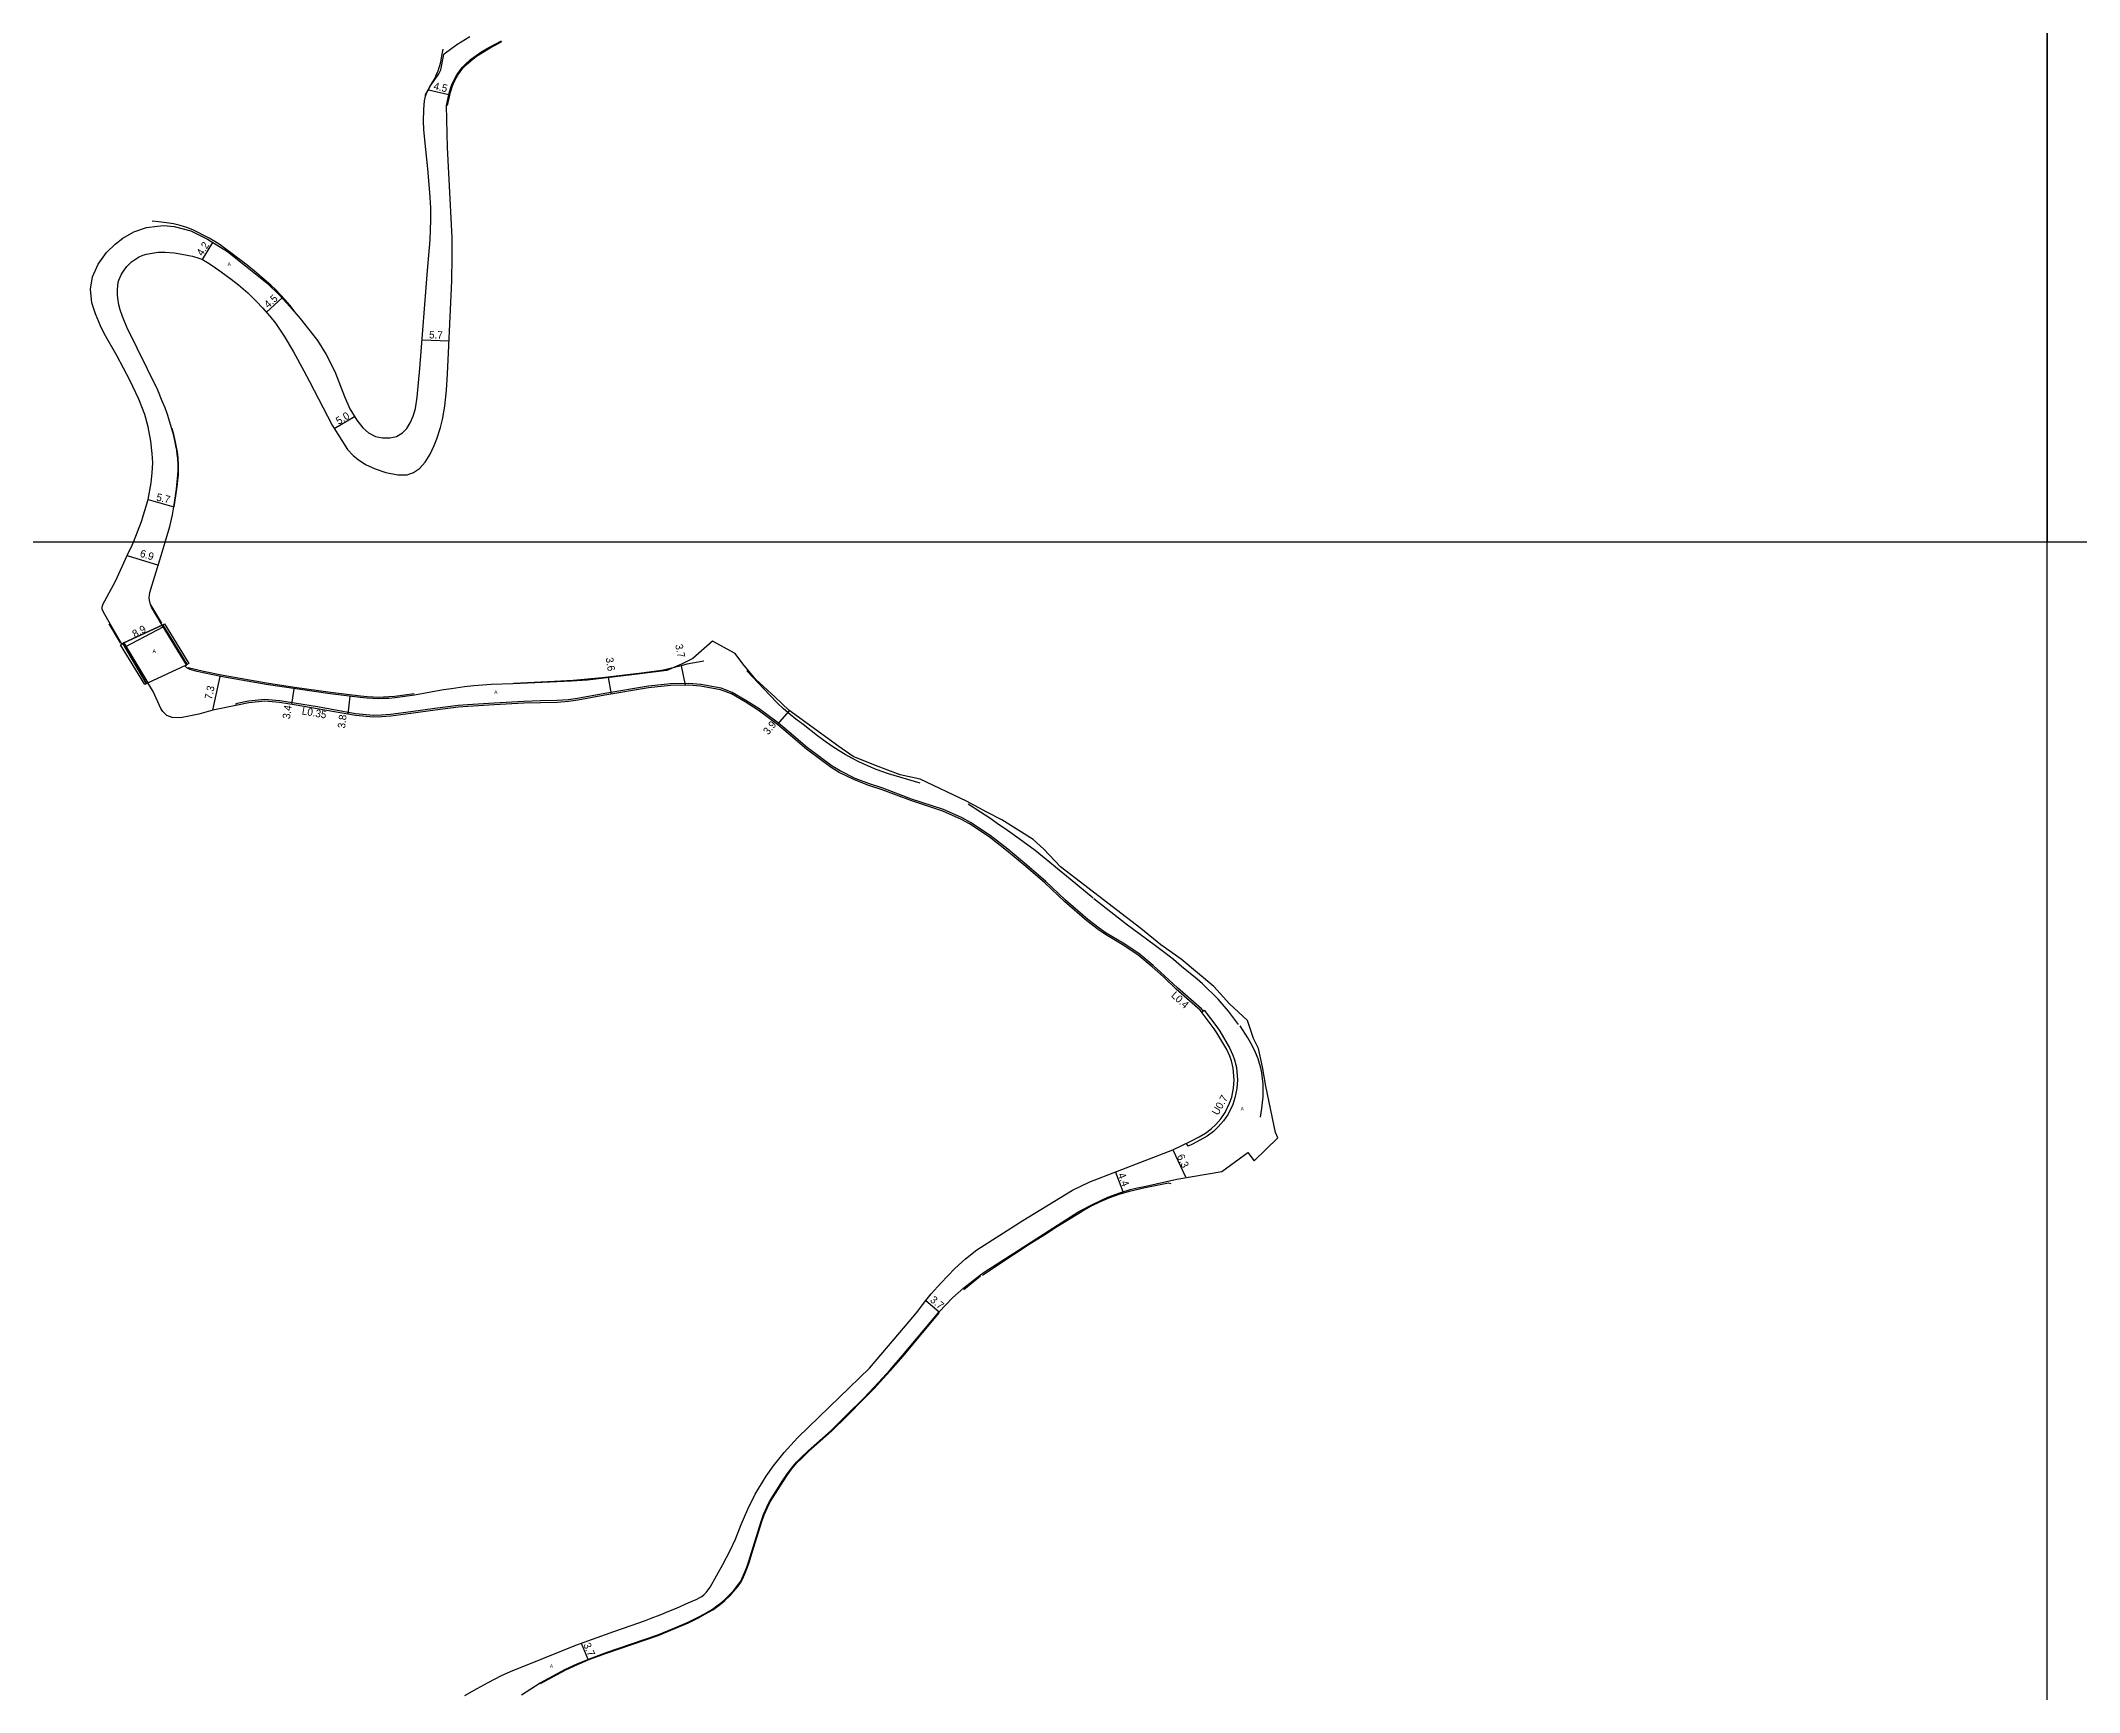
# Model space of a CAD drawing. Header units: metres. Extents: x -28000 to -24000, y -111000 to -108000.
# Drawn here: x -27625.8 to -27193.2, y -108844 to -108493.6 of the extents above; entities that cross this region are included whole.
import ezdxf

# ---------------------------------------------------------------- set-up
doc = ezdxf.new("R2010")
doc.units = ezdxf.units.M
doc.header["$LTSCALE"] = 2.5
for name, color, linetype in [('側溝・桝', 7, 'Continuous'), ('図郭', 7, 'Continuous'), ('幅員', 7, 'Continuous'), ('歩道・分離帯・安全施設', 7, 'Continuous'), ('舗装', 7, 'Continuous'), ('道路', 7, 'Continuous')]:
    doc.layers.add(name, color=color, linetype=linetype)
doc.styles.get("Standard").update_dxf_attribs({"font": ''})
doc.styles.add('YOKO_DECO', font='')
doc.styles.get('Standard').set_extended_font_data('@MS PGothic')
doc.styles.get('YOKO_DECO').set_extended_font_data('MS PGothic')

msp = doc.modelspace()

# ---------------------------------------------------------------- linework, layer by layer
at = {"layer": '側溝・桝'}
for points in [[(-27379.08, -108699.44), (-27379.46, -108698.99), (-27384.57, -108694.59), (-27387.32, -108691.99), (-27389.71, -108689.86), (-27392.77, -108687.3), (-27396.1, -108685.07), (-27399.66, -108682.95), (-27401.2, -108681.91), (-27403.55, -108680.05), (-27408.31, -108675.98), (-27412.48, -108672), (-27416.52, -108668.55), (-27420.58, -108665.14), (-27424.32, -108662.24), (-27428.5, -108659.49), (-27430.24, -108658.51), (-27434.23, -108656.72), (-27441, -108654.5), (-27447.11, -108652.22), (-27449.93, -108651.29), (-27452.98, -108650.12), (-27456.15, -108648.55), (-27457.85, -108647.5), (-27463.09, -108643.64), (-27466.95, -108640.34), (-27469.21, -108638.43), (-27473.34, -108635.33), (-27476.14, -108633.57), (-27479.07, -108631.89), (-27481.42, -108631), (-27485.71, -108630.21), (-27488.26, -108629.97), (-27492.15, -108630.03), (-27496.83, -108630.57), (-27506.1, -108632.11), (-27511.87, -108633.15), (-27513.82, -108633.42), (-27516.23, -108633.63), (-27519.75, -108633.7), (-27523.24, -108633.83), (-27529.58, -108634.18), (-27535.2, -108634.48), (-27537.21, -108634.67), (-27542.12, -108635.29), (-27547.27, -108636.01), (-27551.53, -108636.58), (-27553.43, -108636.72), (-27555.15, -108636.77), (-27558.95, -108636.39), (-27567.02, -108634.97), (-27571.51, -108634.22), (-27575.06, -108633.66), (-27575.85, -108633.57), (-27578.22, -108633.37), (-27581.69, -108633.75), (-27584.07, -108634.22), (-27584.37, -108634.28), (-27584.3, -108634.63)], [(-27379.47, -108699.73), (-27378.92, -108699.31), (-27376.2, -108702.87), (-27375.61, -108703.74), (-27373.5, -108707.32), (-27372.79, -108708.84), (-27372.45, -108709.88), (-27372.05, -108711.49), (-27371.84, -108714.1), (-27371.96, -108715.93), (-27372.38, -108717.94), (-27372.85, -108719.33), (-27373.83, -108721.35), (-27374.8, -108722.78), (-27375.93, -108724.08), (-27376.95, -108725.03), (-27378.27, -108726.02), (-27379.65, -108726.82), (-27381.41, -108727.76), (-27382.31, -108728.18), (-27382.64, -108727.57)]]:
    msp.add_lwpolyline(points, dxfattribs=at)
at = {"layer": '図郭'}
for points in [[(-28000, -108000), (-27200, -108000), (-27200, -108600), (-28000, -108600)], [(-27200, -108000), (-26400, -108000), (-26400, -108600), (-27200, -108600)], [(-28000, -109200), (-27200, -109200), (-27200, -108600), (-28000, -108600)]]:
    msp.add_lwpolyline(points, close=True, dxfattribs=at)
at = {"layer": '幅員'}
for points in [[(-27543.5, -108503.98), (-27539.15, -108504.99)], [(-27591.47, -108540.04), (-27589.24, -108536.43)], [(-27577.87, -108551.2), (-27574.55, -108548.18)], [(-27544.83, -108557.05), (-27539.1, -108557.3)], [(-27563.47, -108575.88), (-27559.2, -108573.31)], [(-27602.98, -108590.94), (-27597.5, -108592.52)], [(-27607.44, -108602.8), (-27600.81, -108604.85)], [(-27607.7, -108622.13), (-27599.81, -108617.95)], [(-27489.85, -108626.21), (-27489.06, -108630.34)], [(-27589.26, -108635.66), (-27587.7, -108628.48)], [(-27572.46, -108634.44), (-27571.98, -108631.09)], [(-27505.34, -108628.73), (-27504.75, -108632.25)], [(-27560.55, -108636.47), (-27560.09, -108632.71)], [(-27469.46, -108638.7), (-27466.87, -108635.78)], [(-27385.53, -108728.94), (-27382.89, -108734.68)], [(-27397.74, -108733.65), (-27396.16, -108737.8)], [(-27437.94, -108760.95), (-27435.14, -108763.34)], [(-27511.12, -108833.62), (-27509.67, -108837.06)]]:
    msp.add_lwpolyline(points, dxfattribs=at)
at = {"layer": '歩道・分離帯・安全施設'}
for points in [[(-27539.43, -108507.35), (-27539.13, -108505.79), (-27538.83, -108504.48), (-27538.43, -108503.15), (-27537.89, -108502.01), (-27537.29, -108500.93), (-27536.77, -108500.18), (-27536.21, -108499.43), (-27535.5, -108498.73), (-27534.46, -108497.76), (-27533.28, -108496.89), (-27532.03, -108496.07), (-27530.41, -108495.11), (-27528.45, -108494.03), (-27527.9, -108493.75)], [(-27540.43, -108495.41), (-27540.77, -108497.25), (-27540.95, -108498.24), (-27541.19, -108499.16), (-27541.48, -108500.02), (-27541.92, -108500.99), (-27542.18, -108501.52), (-27542.79, -108502.54), (-27544.28, -108505.21)], [(-27571.96, -108550.88), (-27572.92, -108549.72), (-27573.88, -108548.6), (-27574.88, -108547.49), (-27575.9, -108546.44), (-27576.93, -108545.43), (-27580.42, -108542.46), (-27581.6, -108541.52), (-27582.86, -108540.53), (-27583.95, -108539.7), (-27585.4, -108538.6), (-27586.52, -108537.79), (-27587.71, -108536.91), (-27588.82, -108536.19), (-27590.04, -108535.46), (-27593.46, -108533.71), (-27594.79, -108533.23), (-27596.19, -108532.81), (-27597.6, -108532.44), (-27599.11, -108532.22), (-27600.79, -108532.02), (-27602.12, -108531.86)], [(-27597.42, -108592.53), (-27596.88, -108588.74), (-27596.57, -108585.74), (-27596.57, -108584.74), (-27596.55, -108583.55), (-27596.62, -108582.23), (-27596.71, -108581.35), (-27596.82, -108580.47), (-27597.01, -108579.51), (-27597.24, -108578.43), (-27597.54, -108577.16), (-27597.86, -108575.9)], [(-27600.04, -108617.16), (-27602.38, -108613.29)], [(-27608.83, -108621.34), (-27611.26, -108617.34)], [(-27594.67, -108625.86), (-27599.86, -108617.47)], [(-27603.37, -108629.89), (-27608.3, -108621.59)], [(-27546.51, -108632.17), (-27550.6, -108632.75), (-27551.89, -108632.85), (-27553.07, -108632.89), (-27554.01, -108632.93), (-27555.23, -108632.92), (-27556.48, -108632.83), (-27557.89, -108632.69), (-27564.3, -108631.9), (-27571.91, -108630.86), (-27577.88, -108629.95), (-27587.08, -108628.32), (-27591.22, -108627.42), (-27594.51, -108626.68)], [(-27485.04, -108625.26), (-27488.64, -108625.9), (-27489.85, -108626.21), (-27493.34, -108627.07), (-27494.08, -108627.23), (-27498.32, -108627.78), (-27506.62, -108628.79), (-27512.82, -108629.38), (-27516.72, -108629.58), (-27525.35, -108630.02)], [(-27439.17, -108651.13), (-27445.9, -108649.18), (-27448.47, -108648.26), (-27450.14, -108647.55), (-27452.06, -108646.68), (-27453.68, -108645.85), (-27455.11, -108645.04), (-27456.36, -108644.29), (-27457.92, -108643.26), (-27459.58, -108642.1), (-27460.96, -108641.09), (-27464.02, -108638.71), (-27465.51, -108637.53), (-27466.72, -108636.55), (-27468.16, -108635.33), (-27469.5, -108634.07), (-27471.07, -108632.49), (-27475.96, -108627.32)], [(-27402.42, -108675.52), (-27407.32, -108671.48), (-27414.77, -108665.4), (-27418.15, -108662.95), (-27421.16, -108660.82), (-27422.35, -108660.02), (-27424.41, -108658.58), (-27426.35, -108657.26), (-27428.99, -108655.57)], [(-27371.59, -108702.33), (-27373.75, -108699.54), (-27375.9, -108696.98), (-27379.22, -108693.72), (-27380.37, -108692.76), (-27383.69, -108690.04), (-27385.43, -108688.57), (-27387.25, -108687.17), (-27388.95, -108685.87), (-27391.14, -108684.22), (-27395.43, -108681.05), (-27402.28, -108675.71)], [(-27366.94, -108722.02), (-27366.65, -108720.2), (-27366.53, -108718.92), (-27366.4, -108717.68), (-27366.37, -108716.37), (-27366.4, -108715.03), (-27366.49, -108713.78), (-27366.68, -108712.59), (-27366.88, -108711.57), (-27367.13, -108710.59), (-27367.43, -108709.62), (-27368.01, -108708.27), (-27368.68, -108706.81), (-27369.66, -108705.16), (-27371.29, -108702.61)], [(-27425.97, -108755.55), (-27419.37, -108751.15), (-27416, -108748.99), (-27412.72, -108746.9), (-27410.21, -108745.27), (-27404.81, -108741.93), (-27402.82, -108740.85), (-27400.89, -108739.89), (-27398.93, -108739.08), (-27396.94, -108738.37), (-27394.73, -108737.69), (-27391.45, -108736.95), (-27386.47, -108735.96), (-27386, -108736.07)], [(-27429.87, -108758.55), (-27426.35, -108755.67)], [(-27519.7, -108842.21), (-27514.35, -108839.27), (-27511.85, -108838.14), (-27509.28, -108837.06), (-27505.71, -108835.78), (-27494.78, -108831.97), (-27491.19, -108830.55), (-27488.33, -108829.28), (-27486.21, -108828.24), (-27484.71, -108827.43), (-27483.13, -108826.53), (-27481.91, -108825.61), (-27481.17, -108825.05), (-27480.58, -108824.55), (-27479.49, -108823.49), (-27478.68, -108822.6), (-27477.79, -108821.5), (-27477.26, -108820.8), (-27476.85, -108820.05), (-27476.35, -108818.89), (-27475.82, -108817.52), (-27475.4, -108816.28), (-27475.07, -108815.34), (-27472.82, -108808.05), (-27472.24, -108806.38), (-27471.56, -108804.82), (-27470.97, -108803.65), (-27468.23, -108799.29), (-27467.32, -108797.9), (-27466.37, -108796.63), (-27465.3, -108795.35), (-27464.44, -108794.48), (-27462.8, -108792.91), (-27457.97, -108788.63), (-27454.73, -108785.44), (-27450.97, -108781.65), (-27448.88, -108779.51), (-27447.02, -108777.49), (-27445.44, -108775.75), (-27442.8, -108772.72), (-27438.34, -108767.35), (-27435.03, -108763.45)]]:
    msp.add_lwpolyline(points, dxfattribs=at)
at = {"layer": '舗装'}
for points in [[(-27608.15, -108621.37), (-27600, -108617.63)], [(-27603.05, -108629.83), (-27594.85, -108626.06)]]:
    msp.add_lwpolyline(points, dxfattribs=at)
at = {"layer": '道路'}
for points in [[(-27606.09, -108600), (-27604.36, -108595.62), (-27602.98, -108590.94), (-27602.37, -108587.4), (-27602.11, -108585.3), (-27601.99, -108583.15), (-27602.14, -108581.19), (-27602.44, -108578.58), (-27602.98, -108575.52), (-27603.7, -108572.94), (-27604.92, -108569.66), (-27606.86, -108565.59), (-27609.57, -108560.52), (-27612.28, -108555.71), (-27613.07, -108554.09), (-27614.16, -108551.53), (-27614.92, -108549.24), (-27615.24, -108546.3), (-27614.79, -108543.67), (-27613.59, -108540.99), (-27611.83, -108538.56), (-27609.98, -108536.75), (-27608.37, -108535.48), (-27606, -108534.12), (-27603.36, -108533.25), (-27601.01, -108532.91), (-27599.69, -108532.77), (-27597.45, -108533.03), (-27593.92, -108533.96), (-27590.38, -108535.73), (-27586.15, -108538.34), (-27582.32, -108541.35), (-27579.87, -108543.34), (-27577.75, -108545.04), (-27575.12, -108547.55), (-27572.93, -108549.98), (-27570.73, -108552.57), (-27567.02, -108557.21), (-27565.2, -108560.2), (-27563.39, -108563.77), (-27561.29, -108569.06), (-27560.16, -108571.72), (-27558.72, -108574.11), (-27557.42, -108575.76), (-27556.24, -108576.78), (-27554.72, -108577.55), (-27553.24, -108577.86), (-27551.71, -108577.88), (-27550.27, -108577.55), (-27549.03, -108576.8), (-27548.12, -108575.88), (-27547.35, -108574.68), (-27546.72, -108573.26), (-27546.23, -108571.66), (-27545.86, -108569.2), (-27545.3, -108563.15), (-27543.68, -108542.38), (-27543.17, -108535.86), (-27543.04, -108533.7), (-27542.98, -108531.66), (-27543.01, -108529.06), (-27543.19, -108525.79), (-27543.61, -108520.77), (-27544.27, -108514.64), (-27544.46, -108512.4), (-27544.53, -108510.66), (-27544.48, -108508.15), (-27544.32, -108506.35), (-27544.11, -108505.37), (-27543.81, -108504.58), (-27543.5, -108503.98), (-27543.11, -108503.22), (-27541.59, -108501.03), (-27541.29, -108500.61), (-27540.87, -108499.79), (-27540.23, -108496.53), (-27540.2, -108496.45), (-27540.09, -108496.31), (-27539.89, -108496.16), (-27537.49, -108494.4), (-27534.74, -108492.7)], [(-27539.64, -108507.32), (-27539.33, -108505.74), (-27539.02, -108504.43), (-27538.62, -108503.08), (-27538.07, -108501.91), (-27537.46, -108500.82), (-27536.93, -108500.06), (-27536.37, -108499.3), (-27535.64, -108498.58), (-27534.59, -108497.61), (-27533.4, -108496.72), (-27532.14, -108495.9), (-27530.51, -108494.93), (-27528.02, -108493.58)], [(-27599.36, -108600), (-27598.4, -108596.69), (-27597.81, -108594.17), (-27597.5, -108592.52), (-27596.96, -108588.73), (-27596.65, -108585.74), (-27596.64, -108584.74), (-27596.63, -108583.56), (-27596.7, -108582.23), (-27596.79, -108581.36), (-27596.9, -108580.49), (-27597.09, -108579.53), (-27597.32, -108578.44), (-27597.61, -108577.18), (-27597.93, -108575.92), (-27598.87, -108572.93), (-27599.4, -108571.46), (-27599.99, -108570.05), (-27600.95, -108567.72), (-27607.49, -108554.38), (-27608.45, -108552.14), (-27608.9, -108550.7), (-27609.21, -108549.61), (-27609.43, -108548.24), (-27609.49, -108547.48), (-27609.51, -108546.45), (-27609.44, -108545.55), (-27609.32, -108544.93), (-27609.18, -108544.42), (-27608.93, -108543.76), (-27608.63, -108543.15), (-27608.08, -108542.25), (-27607.48, -108541.49), (-27606.92, -108540.91), (-27606.5, -108540.53), (-27605.66, -108539.91), (-27605, -108539.49), (-27604.1, -108539.12), (-27603.33, -108538.88), (-27602.09, -108538.65), (-27600.82, -108538.47), (-27599.33, -108538.44), (-27597.47, -108538.62), (-27596.17, -108538.81), (-27594.32, -108539.17), (-27593.57, -108539.32), (-27592.19, -108539.72), (-27591.47, -108540.04), (-27590.41, -108540.63), (-27589.19, -108541.42), (-27587.48, -108542.6), (-27585.33, -108544.19), (-27583.78, -108545.38), (-27581.84, -108547.11), (-27579.99, -108548.91), (-27578.71, -108550.27), (-27577.13, -108552.02), (-27575.94, -108553.51), (-27574.1, -108556.27), (-27572.11, -108559.63), (-27569.94, -108563.66), (-27568.72, -108565.93), (-27563.93, -108575.16), (-27560.66, -108580.34), (-27559.47, -108581.62), (-27558.43, -108582.49), (-27556.87, -108583.54), (-27554.79, -108584.46), (-27552.53, -108585.23), (-27550.02, -108585.7), (-27548.01, -108585.73), (-27546.65, -108585.23), (-27545.41, -108584.35), (-27544.22, -108583.04), (-27543.1, -108581.35), (-27542.26, -108579.51), (-27541.73, -108578.08), (-27540.96, -108575.69), (-27540.55, -108573.99), (-27540.02, -108571.14), (-27539.69, -108567.74), (-27539.43, -108564.27), (-27539.21, -108559.81), (-27538.55, -108544.57), (-27538.46, -108539.45), (-27538.47, -108535.32), (-27538.88, -108527.16), (-27539.46, -108516.23), (-27539.64, -108507.32)], [(-27535.8, -108844.74), (-27533.17, -108843.27), (-27530.84, -108841.96), (-27528.01, -108840.51), (-27525.62, -108839.46), (-27523.23, -108838.52), (-27515.18, -108835.24), (-27512.25, -108834.02), (-27504.13, -108831.15), (-27500.5, -108829.87), (-27497.66, -108828.89), (-27496.21, -108828.35), (-27494.31, -108827.59), (-27492.16, -108826.72), (-27490.85, -108826.22), (-27488.39, -108825.1), (-27486.7, -108824.38), (-27485.78, -108823.89), (-27485.49, -108823.7), (-27485.07, -108823.39), (-27484.59, -108822.9), (-27483.75, -108821.77), (-27481.02, -108816.91), (-27479.53, -108814.14), (-27478.34, -108811.55), (-27477.13, -108808.44), (-27475.73, -108805.22), (-27474.19, -108802.01), (-27471.86, -108798.22), (-27470.27, -108796), (-27468.03, -108793.15), (-27465.16, -108790.03), (-27462.78, -108787.75), (-27449.88, -108775.29), (-27442.26, -108766.29), (-27439.95, -108763.53), (-27437.94, -108760.95), (-27436.85, -108759.49), (-27434.77, -108757.22), (-27431.83, -108754.13), (-27429.57, -108752.04), (-27427.17, -108750.15), (-27417.41, -108743.92), (-27406.82, -108737.52), (-27403.16, -108735.74), (-27385.53, -108728.94), (-27381.72, -108727.14), (-27379.99, -108726.22), (-27378.65, -108725.44), (-27377.39, -108724.5), (-27376.43, -108723.6), (-27375.35, -108722.36), (-27374.44, -108721), (-27373.49, -108719.07), (-27373.04, -108717.76), (-27372.65, -108715.84), (-27372.53, -108714.11), (-27372.74, -108711.6), (-27373.11, -108710.07), (-27373.44, -108709.1), (-27374.11, -108707.65), (-27376.19, -108704.12), (-27376.77, -108703.28), (-27379.77, -108699.34), (-27384.81, -108694.85), (-27387.56, -108692.25), (-27389.94, -108690.13), (-27392.99, -108687.58), (-27396.29, -108685.38), (-27399.86, -108683.26), (-27401.42, -108682.19), (-27403.78, -108680.33), (-27408.55, -108676.25), (-27412.73, -108672.27), (-27416.76, -108668.83), (-27420.81, -108665.42), (-27424.53, -108662.53), (-27428.69, -108659.8), (-27430.41, -108658.83), (-27434.36, -108657.06), (-27441.12, -108654.84), (-27447.22, -108652.56), (-27450.05, -108651.63), (-27453.12, -108650.45), (-27456.33, -108648.87), (-27458.05, -108647.8), (-27463.31, -108643.92), (-27467.19, -108640.62), (-27469.46, -108638.7), (-27473.55, -108635.63), (-27476.33, -108633.88), (-27479.22, -108632.21), (-27481.52, -108631.35), (-27485.76, -108630.57), (-27488.27, -108630.33), (-27492.13, -108630.39), (-27496.78, -108630.93), (-27506.04, -108632.47), (-27511.81, -108633.51), (-27513.78, -108633.78), (-27516.21, -108633.99), (-27519.74, -108634.06), (-27523.23, -108634.19), (-27529.56, -108634.54), (-27535.17, -108634.84), (-27537.17, -108635.03), (-27542.08, -108635.65), (-27547.23, -108636.37), (-27551.49, -108636.94), (-27553.41, -108637.08), (-27555.17, -108637.13), (-27559, -108636.75), (-27567.08, -108635.33), (-27571.57, -108634.58), (-27575.11, -108634.01), (-27575.88, -108633.92), (-27578.22, -108633.73), (-27581.63, -108634.11), (-27583.99, -108634.57), (-27589.26, -108635.66), (-27592.19, -108636.51), (-27596.14, -108637.27), (-27597.89, -108637.17), (-27599, -108636.75), (-27599.88, -108635.91), (-27600.29, -108635.26), (-27601.91, -108631.68), (-27603.05, -108629.83), (-27608.15, -108621.37), (-27608.55, -108621.61), (-27610.95, -108617.5), (-27612.44, -108614.82), (-27612.73, -108614.22), (-27612.76, -108613.74), (-27612.54, -108613.07), (-27612.16, -108612.42), (-27609.9, -108608.27), (-27607.44, -108602.8), (-27606.35, -108600.66), (-27606.09, -108600)], [(-27523.75, -108844.56), (-27519.77, -108842.08), (-27514.42, -108839.13), (-27511.91, -108838), (-27509.34, -108836.92), (-27505.77, -108835.64), (-27494.84, -108831.83), (-27491.25, -108830.4), (-27488.4, -108829.14), (-27486.29, -108828.11), (-27484.78, -108827.3), (-27483.21, -108826.41), (-27482, -108825.49), (-27481.27, -108824.93), (-27480.68, -108824.43), (-27479.6, -108823.38), (-27478.79, -108822.5), (-27477.91, -108821.41), (-27477.39, -108820.72), (-27476.98, -108819.98), (-27476.5, -108818.83), (-27475.96, -108817.47), (-27475.54, -108816.23), (-27475.22, -108815.3), (-27472.97, -108808), (-27472.39, -108806.32), (-27471.7, -108804.75), (-27471.1, -108803.58), (-27468.36, -108799.21), (-27467.45, -108797.81), (-27466.49, -108796.53), (-27465.41, -108795.24), (-27464.55, -108794.37), (-27462.9, -108792.8), (-27458.08, -108788.51), (-27454.84, -108785.33), (-27451.08, -108781.54), (-27449, -108779.41), (-27447.13, -108777.39), (-27445.56, -108775.65), (-27442.92, -108772.62), (-27438.46, -108767.25), (-27435.14, -108763.34), (-27432.31, -108760.38), (-27429.87, -108758.26), (-27426.36, -108755.46), (-27425.55, -108754.91), (-27405.47, -108742.06), (-27402.31, -108740.38), (-27399.31, -108739), (-27396.79, -108738.04), (-27394.59, -108737.37), (-27393.38, -108737.07), (-27391.28, -108736.65), (-27384.73, -108735.19), (-27375.16, -108733.55), (-27369.61, -108729.51), (-27368.27, -108731.31), (-27363.25, -108726.4), (-27363.78, -108725.26), (-27365.78, -108715.44), (-27366.52, -108711.36), (-27367.39, -108707.47), (-27368.43, -108705.32), (-27369.73, -108701.53), (-27373.51, -108697.98), (-27376.87, -108694.32), (-27383.78, -108688.46), (-27388.12, -108685.43), (-27392.37, -108682), (-27409.38, -108668.88), (-27412.92, -108665.16), (-27415.22, -108663.11), (-27421.83, -108658.9), (-27425.05, -108657.31), (-27429.34, -108654.98), (-27439.19, -108650.26), (-27443.39, -108649.39), (-27448.66, -108647.38), (-27453.37, -108645.46), (-27456.43, -108643.34), (-27467.03, -108635.66), (-27469.9, -108632.9), (-27474.05, -108629.17), (-27476.77, -108625.81), (-27478.4, -108623.64), (-27483.25, -108620.99), (-27487.37, -108624.68), (-27489.77, -108625.9), (-27492.91, -108627.2), (-27498.58, -108627.92), (-27509.74, -108629.25), (-27513.14, -108629.47), (-27525.59, -108630.09), (-27530.2, -108630.23), (-27533.86, -108630.51), (-27535.83, -108630.68), (-27538.6, -108631.11), (-27540.3, -108631.36), (-27546.43, -108632.44), (-27550.57, -108633.03), (-27551.89, -108633.14), (-27553.07, -108633.18), (-27554.03, -108633.21), (-27555.27, -108633.2), (-27556.54, -108633.12), (-27557.96, -108632.98), (-27564.38, -108632.18), (-27577.96, -108630.23), (-27587.18, -108628.6), (-27591.33, -108627.7), (-27592.59, -108627.41), (-27594.1, -108626.99), (-27594.35, -108626.9), (-27594.59, -108626.77), (-27594.77, -108626.66), (-27594.93, -108626.53), (-27595.08, -108626.38), (-27595.22, -108626.23), (-27594.85, -108626.06), (-27600, -108617.63), (-27602.25, -108613.78), (-27602.49, -108613.24), (-27602.7, -108612.34), (-27602.77, -108611.82), (-27602.72, -108611.23), (-27602.62, -108610.71), (-27602.11, -108609.06), (-27600.18, -108602.83), (-27599.36, -108600)]]:
    msp.add_lwpolyline(points, dxfattribs=at)
for points in [[(-27603.05, -108629.83), (-27594.85, -108626.06), (-27600, -108617.63), (-27608.15, -108621.37)], [(-27594.85, -108626.06), (-27600, -108617.63), (-27599.49, -108617.31), (-27594.34, -108625.74)], [(-27603.66, -108630.2), (-27608.81, -108621.78), (-27608.15, -108621.37), (-27603.05, -108629.83)]]:
    msp.add_lwpolyline(points, close=True, dxfattribs=at)

# ---------------------------------------------------------------- texts
at = {"layer": '側溝・桝'}
for s, rotation, p in [('L0.35', 350, (-27570.45, -108636.53)), ('L0.4', 318, (-27386.04, -108696.35)), ('U0.7', 60, (-27375.99, -108721.75))]:
    msp.add_text(s, height=1.6, rotation=rotation, dxfattribs=at).set_placement(p)
at = {"layer": '幅員'}
for s, rotation, p in [('4.5', 347, (-27542.52, -108503.89)), ('4.2', 58, (-27591.47, -108539.39)), ('4.5', 42, (-27577.49, -108550.44)), ('5.7', 358, (-27543.39, -108556.75)), ('5.0', 31, (-27562.55, -108575.12)), ('5.7', 347, (-27601.36, -108591.15)), ('6.9', 343, (-27604.85, -108603.05)), ('8.9', 28, (-27605.82, -108620.3)), ('3.7', 282, (-27491.16, -108621.81)), ('3.6', 279, (-27505.89, -108624.58)), ('7.3', 78, (-27589.46, -108633.49)), ('3.4', 82, (-27572.9, -108637.59)), ('3.8', 83, (-27561.2, -108639.58)), ('3.9', 51, (-27471.4, -108641.01)), ('6.3', 295, (-27384.73, -108730.31)), ('4.4', 291, (-27397.24, -108734.18)), ('3.7', 320, (-27437.19, -108761.02)), ('3.7', 293, (-27510.68, -108833.94))]:
    msp.add_text(s, height=1.6, rotation=rotation, dxfattribs=at).set_placement(p)
at = {"layer": '舗装', "style": 'YOKO_DECO'}
for p in [(-27586.11, -108541.39, 416.29), (-27602.03, -108623.49, 425.63), (-27529.54, -108632.21, 430.2), (-27371.17, -108720.59, 446.26), (-27517.75, -108838.86, 461.74)]:
    msp.add_text('A', height=0.75, dxfattribs=at).set_placement(p)

doc.saveas('drawing.dxf')
